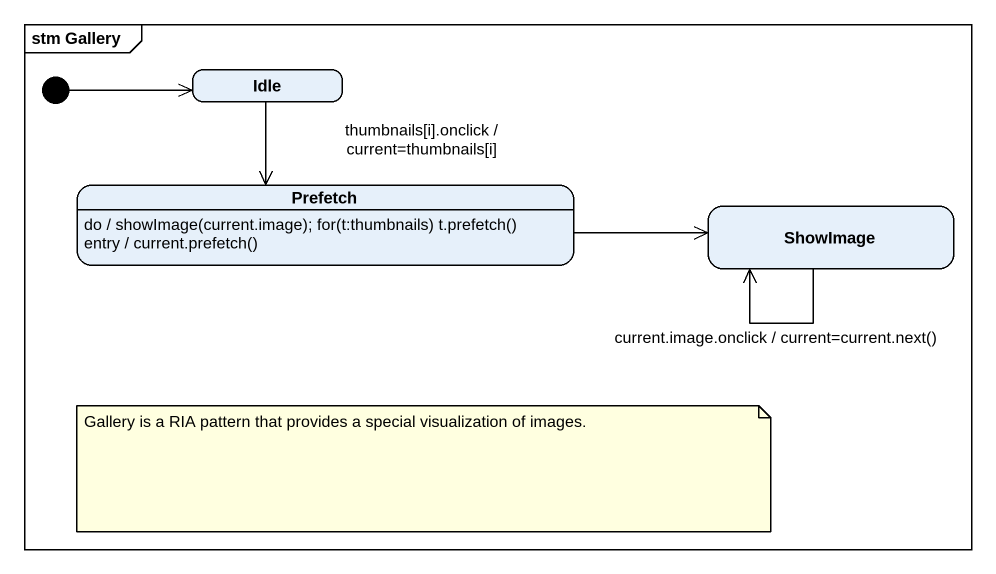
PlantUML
@startuml
mainframe stm Gallery
hide empty description
state Idle
state Prefetch
Prefetch : do / showImage(current.image); for(t:thumbnails) t.prefetch()
Prefetch : entry / current.prefetch()
state ShowImage
[*] -right-> Idle
Idle --> Prefetch : thumbnails[i].onclick / current=thumbnails[i]
Prefetch -right-> ShowImage
ShowImage --> ShowImage : current.image.onclick / current=current.next()
note as N1
  Gallery is a RIA pattern that provides a special visualization of images.
end note
@enduml
